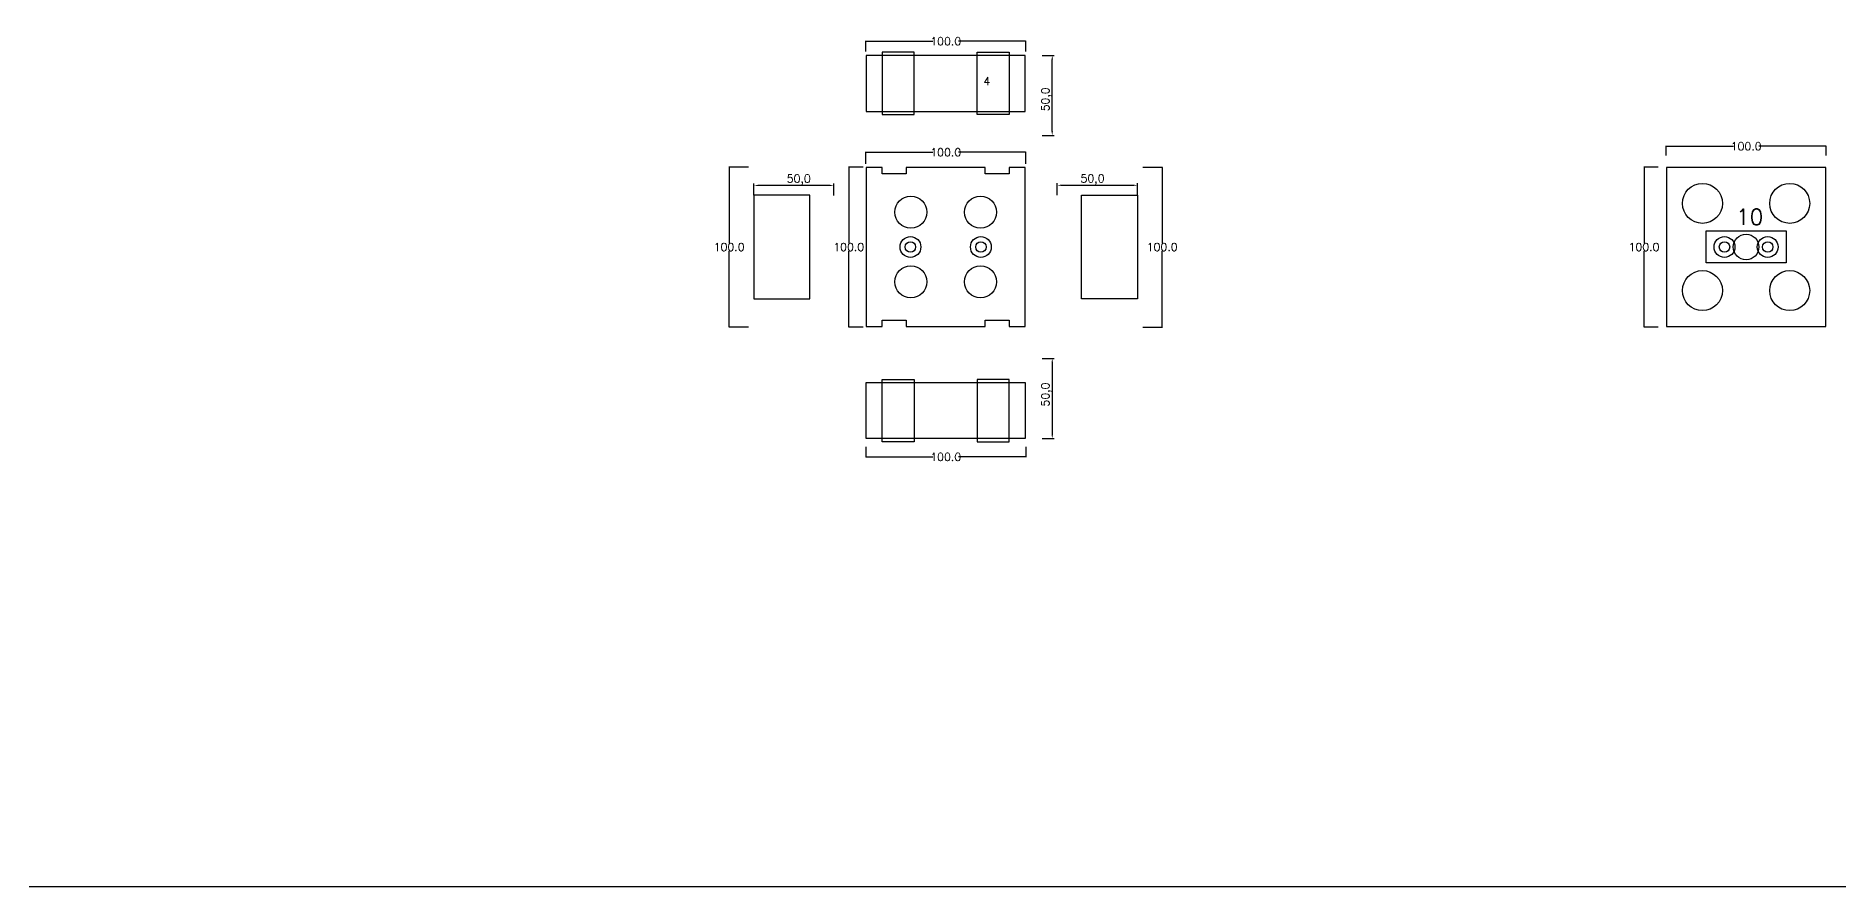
# Model space of a CAD drawing. Header units: millimetres. Extents: x -25 to 19775, y 172 to 9172.
# Drawn here: x 16657 to 17783, y 3772 to 4304 of the extents above; entities that cross this region are included whole.
import ezdxf

# ---------------------------------------------------------------- set-up
doc = ezdxf.new("R2010")
doc.units = ezdxf.units.MM
for name, color, linetype in [('TEXT', 7, 'Continuous'), ('볼트 구멍', 7, 'Continuous'), ('치구', 7, 'Continuous'), ('치수', 7, 'Continuous')]:
    doc.layers.add(name, color=color, linetype=linetype)
doc.styles.get("Standard").update_dxf_attribs({"font": 'txt.shx', "bigfont": 'whgtxt.shx'})
doc.dimstyles.new('ISO-25', dxfattribs={"dimtxt": 2.5, "dimasz": 2.5, "dimexe": 1.25, "dimexo": 0.625, "dimtad": 1, "dimtxsty": 'Standard', "dimcen": 2.5, "dimadec": 0, "dimazin": 0, "dimtfac": 1, "dimtmove": 0, "dimatfit": 3, "dimfxl": 0, "dimarcsym": 0})
doc.dimstyles.get("Standard").update_dxf_attribs({"dimtxt": 7, "dimasz": 0.18, "dimexe": 0.18, "dimexo": 0.0625, "dimgap": 0.09, "dimtad": 0, "dimtih": 1, "dimtoh": 1, "dimdec": 1, "dimzin": 0, "dimdsep": 46, "dimtxsty": 'Standard', "dimcen": 0.09, "dimadec": 0, "dimazin": 0, "dimtfac": 1, "dimtdec": 1, "dimtofl": 0, "dimtmove": 0, "dimatfit": 3, "dimfxl": 0, "dimtolj": 1, "dimtzin": 0, "dimarcsym": 0})

# ---------------------------------------------------------------- blocks, each defined once
blk = doc.blocks.new('*D636')
at = {"layer": 'Defpoints', "color": 0}
for p in [(17285.1, 4102.1), (17285.1, 4052.1), (17292, 4052.1)]:
    blk.add_point(p, dxfattribs=at)
at = {"layer": '치수', "color": 0, "lineweight": -2}
for p, q in [((17285.8, 4102.1), (17293.3, 4102.1)), ((17292, 4099.6), (17292, 4054.6)), ((17285.8, 4052.1), (17293.3, 4052.1))]:
    blk.add_line(p, q, dxfattribs=at)
at = {"layer": '치수', "color": 0}
for points in [[(17291.6, 4099.6), (17292.5, 4099.6), (17292, 4102.1)], [(17291.6, 4054.6), (17292.5, 4054.6), (17292, 4052.1)]]:
    blk.add_solid(points, dxfattribs=at)
at = {"layer": '치수', "color": 0, "insert": (17288.5, 4079.6), "char_height": 5, "attachment_point": 5, "rotation": 90}
blk.add_mtext('50,0', dxfattribs=at)
blk = doc.blocks.new('*D637')
at = {"layer": 'Defpoints', "color": 0}
for p in [(17175.5, 4047), (17275.5, 4047), (17275.5, 4040.6)]:
    blk.add_point(p, dxfattribs=at)
at = {"layer": '치수', "color": 0, "lineweight": -2}
for p, q in [((17175.5, 4046.9), (17175.5, 4040.4)), ((17275.5, 4046.9), (17275.5, 4040.4)), ((17175.6, 4040.6), (17217.5, 4040.6)), ((17275.3, 4040.6), (17233.5, 4040.6))]:
    blk.add_line(p, q, dxfattribs=at)
at = {"layer": '치수', "color": 0}
for points in [[(17175.6, 4040.6), (17175.6, 4040.5), (17175.5, 4040.6)], [(17275.3, 4040.6), (17275.3, 4040.5), (17275.5, 4040.6)]]:
    blk.add_solid(points, dxfattribs=at)
at = {"layer": '치수', "color": 0, "insert": (17225.5, 4040.6), "char_height": 5, "attachment_point": 5}
blk.add_mtext('\\A1;100.0', dxfattribs=at)
blk = doc.blocks.new('*D638')
at = {"layer": 'Defpoints', "color": 0}
for p in [(17775.5, 4234.8), (17675.5, 4228.9), (17775.5, 4228.9)]:
    blk.add_point(p, dxfattribs=at)
at = {"layer": '치수', "color": 0, "lineweight": -2}
for p, q in [((17675.5, 4229), (17675.5, 4235)), ((17675.6, 4234.8), (17717.5, 4234.8)), ((17775.3, 4234.8), (17733.5, 4234.8)), ((17775.5, 4229), (17775.5, 4235))]:
    blk.add_line(p, q, dxfattribs=at)
at = {"layer": '치수', "color": 0}
for points in [[(17675.6, 4234.8), (17675.6, 4234.8), (17675.5, 4234.8)], [(17775.3, 4234.8), (17775.3, 4234.8), (17775.5, 4234.8)]]:
    blk.add_solid(points, dxfattribs=at)
at = {"layer": '치수', "color": 0, "insert": (17725.5, 4234.8), "char_height": 5, "attachment_point": 5}
blk.add_mtext('\\A1;100.0', dxfattribs=at)
blk = doc.blocks.new('*D639')
at = {"layer": 'Defpoints', "color": 0}
for p in [(17174, 4221.8), (17164.9, 4121.8), (17174, 4121.8)]:
    blk.add_point(p, dxfattribs=at)
at = {"layer": '치수', "color": 0, "lineweight": -2}
for p, q in [((17173.9, 4221.8), (17164.8, 4221.8)), ((17164.9, 4221.6), (17164.9, 4174.4)), ((17164.9, 4122), (17164.9, 4169.2)), ((17173.9, 4121.8), (17164.8, 4121.8))]:
    blk.add_line(p, q, dxfattribs=at)
at = {"layer": '치수', "color": 0}
for points in [[(17164.9, 4221.6), (17165, 4221.6), (17164.9, 4221.8)], [(17164.9, 4122), (17165, 4122), (17164.9, 4121.8)]]:
    blk.add_solid(points, dxfattribs=at)
at = {"layer": '치수', "color": 0, "insert": (17164.9, 4171.8), "char_height": 5, "attachment_point": 5}
blk.add_mtext('\\A1;100.0', dxfattribs=at)
blk = doc.blocks.new('*D640')
at = {"layer": 'Defpoints', "color": 0}
for p in [(17348.6, 4221.8), (17348.6, 4121.8), (17360.7, 4121.8)]:
    blk.add_point(p, dxfattribs=at)
at = {"layer": '치수', "color": 0, "lineweight": -2}
for p, q in [((17348.7, 4221.8), (17360.9, 4221.8)), ((17360.7, 4221.6), (17360.7, 4174.4)), ((17360.7, 4122), (17360.7, 4169.2)), ((17348.7, 4121.8), (17360.9, 4121.8))]:
    blk.add_line(p, q, dxfattribs=at)
at = {"layer": '치수', "color": 0}
for points in [[(17360.6, 4221.6), (17360.7, 4221.6), (17360.7, 4221.8)], [(17360.6, 4122), (17360.7, 4122), (17360.7, 4121.8)]]:
    blk.add_solid(points, dxfattribs=at)
at = {"layer": '치수', "color": 0, "insert": (17360.7, 4171.8), "char_height": 5, "attachment_point": 5}
blk.add_mtext('\\A1;100.0', dxfattribs=at)
blk = doc.blocks.new('*D641')
at = {"layer": 'Defpoints', "color": 0}
for p in [(17175.5, 4294), (17275.5, 4300.4), (17275.5, 4294)]:
    blk.add_point(p, dxfattribs=at)
at = {"layer": '치수', "color": 0, "lineweight": -2}
for p, q in [((17175.5, 4294.1), (17175.5, 4300.6)), ((17175.6, 4300.4), (17217.5, 4300.4)), ((17275.3, 4300.4), (17233.5, 4300.4)), ((17275.5, 4294.1), (17275.5, 4300.6))]:
    blk.add_line(p, q, dxfattribs=at)
at = {"layer": '치수', "color": 0}
for points in [[(17175.6, 4300.4), (17175.6, 4300.4), (17175.5, 4300.4)], [(17275.3, 4300.4), (17275.3, 4300.4), (17275.5, 4300.4)]]:
    blk.add_solid(points, dxfattribs=at)
at = {"layer": '치수', "color": 0, "insert": (17225.5, 4300.4), "char_height": 5, "attachment_point": 5}
blk.add_mtext('\\A1;100.0', dxfattribs=at)
blk = doc.blocks.new('*D642')
at = {"layer": 'Defpoints', "color": 0}
for p in [(17175.5, 4223.6), (17275.5, 4231), (17275.5, 4223.6)]:
    blk.add_point(p, dxfattribs=at)
at = {"layer": '치수', "color": 0, "lineweight": -2}
for p, q in [((17175.5, 4223.7), (17175.5, 4231.2)), ((17175.6, 4231), (17217.5, 4231)), ((17275.3, 4231), (17233.5, 4231)), ((17275.5, 4223.7), (17275.5, 4231.2))]:
    blk.add_line(p, q, dxfattribs=at)
at = {"layer": '치수', "color": 0}
for points in [[(17175.6, 4231.1), (17175.6, 4231), (17175.5, 4231)], [(17275.3, 4231.1), (17275.3, 4231), (17275.5, 4231)]]:
    blk.add_solid(points, dxfattribs=at)
at = {"layer": '치수', "color": 0, "insert": (17225.5, 4231), "char_height": 5, "attachment_point": 5}
blk.add_mtext('\\A1;100.0', dxfattribs=at)
blk = doc.blocks.new('*D643')
at = {"layer": 'Defpoints', "color": 0}
for p in [(17295.2, 4203.6), (17345.2, 4210.4), (17345.2, 4203.6)]:
    blk.add_point(p, dxfattribs=at)
at = {"layer": '치수', "color": 0, "lineweight": -2}
for p, q in [((17295.2, 4204.2), (17295.2, 4211.7)), ((17297.7, 4210.4), (17342.7, 4210.4)), ((17345.2, 4204.2), (17345.2, 4211.7))]:
    blk.add_line(p, q, dxfattribs=at)
at = {"layer": '치수', "color": 0}
for points in [[(17297.7, 4210.8), (17297.7, 4210), (17295.2, 4210.4)], [(17342.7, 4210.8), (17342.7, 4210), (17345.2, 4210.4)]]:
    blk.add_solid(points, dxfattribs=at)
at = {"layer": '치수', "color": 0, "insert": (17317.2, 4213.9), "char_height": 5, "attachment_point": 5}
blk.add_mtext('50,0', dxfattribs=at)
blk = doc.blocks.new('*D644')
at = {"layer": 'Defpoints', "color": 0}
for p in [(17285.1, 4291.6), (17292, 4291.6), (17285.1, 4241.6)]:
    blk.add_point(p, dxfattribs=at)
at = {"layer": '치수', "color": 0, "lineweight": -2}
for p, q in [((17285.8, 4291.6), (17293.3, 4291.6)), ((17292, 4244.1), (17292, 4289.1)), ((17285.8, 4241.6), (17293.3, 4241.6))]:
    blk.add_line(p, q, dxfattribs=at)
at = {"layer": '치수', "color": 0}
for points in [[(17291.6, 4289.1), (17292.5, 4289.1), (17292, 4291.6)], [(17291.6, 4244.1), (17292.5, 4244.1), (17292, 4241.6)]]:
    blk.add_solid(points, dxfattribs=at)
at = {"layer": '치수', "color": 0, "insert": (17288.5, 4264.1), "char_height": 5, "attachment_point": 5, "rotation": 90}
blk.add_mtext('50,0', dxfattribs=at)
blk = doc.blocks.new('*D645')
at = {"layer": 'Defpoints', "color": 0}
for p in [(17102.3, 4221.8), (17090.2, 4121.8), (17102.3, 4121.8)]:
    blk.add_point(p, dxfattribs=at)
at = {"layer": '치수', "color": 0, "lineweight": -2}
for p, q in [((17102.3, 4221.8), (17090.1, 4221.8)), ((17090.2, 4221.6), (17090.2, 4174.4)), ((17090.2, 4122), (17090.2, 4169.2)), ((17102.3, 4121.8), (17090.1, 4121.8))]:
    blk.add_line(p, q, dxfattribs=at)
at = {"layer": '치수', "color": 0}
for points in [[(17090.2, 4221.6), (17090.3, 4221.6), (17090.2, 4221.8)], [(17090.2, 4122), (17090.3, 4122), (17090.2, 4121.8)]]:
    blk.add_solid(points, dxfattribs=at)
at = {"layer": '치수', "color": 0, "insert": (17090.2, 4171.8), "char_height": 5, "attachment_point": 5}
blk.add_mtext('\\A1;100.0', dxfattribs=at)
blk = doc.blocks.new('*D646')
at = {"layer": 'Defpoints', "color": 0}
for p in [(17105.7, 4210.3), (17105.7, 4203.6), (17155.7, 4203.5)]:
    blk.add_point(p, dxfattribs=at)
at = {"layer": '치수', "color": 0, "lineweight": -2}
for p, q in [((17105.7, 4204.2), (17105.7, 4211.6)), ((17153.2, 4210.3), (17108.2, 4210.3)), ((17155.7, 4204.1), (17155.7, 4211.6))]:
    blk.add_line(p, q, dxfattribs=at)
at = {"layer": '치수', "color": 0}
for points in [[(17108.2, 4210.7), (17108.2, 4209.9), (17105.7, 4210.3)], [(17153.2, 4210.7), (17153.2, 4209.9), (17155.7, 4210.3)]]:
    blk.add_solid(points, dxfattribs=at)
at = {"layer": '치수', "color": 0, "insert": (17133.7, 4213.8), "char_height": 5, "attachment_point": 5}
blk.add_mtext('50,0', dxfattribs=at)
blk = doc.blocks.new('*D647')
at = {"layer": 'Defpoints', "color": 0}
for p in [(17670.6, 4221.8), (17661.7, 4121.8), (17670.6, 4121.8)]:
    blk.add_point(p, dxfattribs=at)
at = {"layer": '치수', "color": 0, "lineweight": -2}
for p, q in [((17670.5, 4221.8), (17661.5, 4221.8)), ((17661.7, 4221.6), (17661.7, 4174.4)), ((17661.7, 4122), (17661.7, 4169.2)), ((17670.5, 4121.8), (17661.5, 4121.8))]:
    blk.add_line(p, q, dxfattribs=at)
at = {"layer": '치수', "color": 0}
for points in [[(17661.6, 4221.6), (17661.7, 4221.6), (17661.7, 4221.8)], [(17661.6, 4122), (17661.7, 4122), (17661.7, 4121.8)]]:
    blk.add_solid(points, dxfattribs=at)
at = {"layer": '치수', "color": 0, "insert": (17661.7, 4171.8), "char_height": 5, "attachment_point": 5}
blk.add_mtext('\\A1;100.0', dxfattribs=at)

msp = doc.modelspace()

# ---------------------------------------------------------------- linework, layer by layer
at = {"layer": 'TEXT', "color": 6}
msp.add_line((19775.462, 3771.825), (-24.538, 3771.825), dxfattribs=at)
at = {"layer": '볼트 구멍', "color": 1}
msp.add_lwpolyline([(17700.462, 4181.825), (17750.462, 4181.825), (17750.462, 4161.825), (17700.462, 4161.825)], close=True, dxfattribs=at)
at = {"layer": '볼트 구멍', "color": 2}
for centre in [(17203.462, 4171.825), (17247.462, 4171.825)]:
    msp.add_circle(centre, 6.5, dxfattribs=at)
at = {"layer": '볼트 구멍', "color": 6}
for centre in [(17711.962, 4171.825), (17738.962, 4171.825)]:
    msp.add_circle(centre, 6.5, dxfattribs=at)
at = {"layer": '볼트 구멍', "color": 3}
for centre, radius in [((17725.462, 4171.825), 8), ((17203.462, 4171.825), 3.25), ((17247.462, 4171.825), 3.25), ((17711.962, 4171.825), 3.25), ((17738.962, 4171.825), 3.25)]:
    msp.add_circle(centre, radius, dxfattribs=at)
at = {"layer": '치구'}
for points in [[(17175.712, 4256.575), (17275.212, 4256.575), (17275.212, 4291.575), (17175.712, 4291.575)], [(17175.712, 4122.075), (17185.712, 4122.075), (17185.712, 4126.075), (17200.712, 4126.075), (17200.712, 4122.075), (17250.212, 4122.075), (17250.212, 4126.075), (17265.212, 4126.075), (17265.212, 4122.075), (17275.212, 4122.075), (17275.212, 4221.575), (17265.212, 4221.575), (17265.212, 4217.575), (17250.212, 4217.575), (17250.212, 4221.575), (17200.712, 4221.575), (17200.712, 4217.575), (17185.712, 4217.575), (17185.712, 4221.575), (17175.712, 4221.575)], [(17675.712, 4221.575), (17675.712, 4122.075), (17775.212, 4122.075), (17775.212, 4221.575)], [(17140.712, 4204.175), (17105.712, 4204.175), (17105.712, 4139.475), (17140.712, 4139.475)], [(17310.212, 4204.175), (17345.212, 4204.175), (17345.212, 4139.475), (17310.212, 4139.475)], [(17175.712, 4087.075), (17275.212, 4087.075), (17275.212, 4052.075), (17175.712, 4052.075)]]:
    msp.add_lwpolyline(points, close=True, dxfattribs=at)
at = {"layer": '치구', "color": 1}
for points in [[(17185.712, 4254.575), (17205.712, 4254.575), (17205.712, 4293.572), (17185.712, 4293.572)], [(17265.212, 4254.575), (17245.212, 4254.575), (17245.212, 4293.572), (17265.212, 4293.572)], [(17185.712, 4089.075), (17205.712, 4089.075), (17205.712, 4050.077), (17185.712, 4050.077)], [(17265.212, 4089.075), (17245.212, 4089.075), (17245.212, 4050.077), (17265.212, 4050.077)]]:
    msp.add_lwpolyline(points, close=True, dxfattribs=at)
at = {"layer": '치구', "color": 0}
for centre, radius in [((17203.712, 4193.575), 10), ((17247.212, 4193.575), 10), ((17698.212, 4199.075), 12.5), ((17752.712, 4199.075), 12.5), ((17203.712, 4150.075), 10), ((17247.212, 4150.075), 10), ((17698.212, 4144.575), 12.5), ((17752.712, 4144.575), 12.5)]:
    msp.add_circle(centre, radius, dxfattribs=at)

# ---------------------------------------------------------------- texts
at = {"layer": 'TEXT', "color": 1}
msp.add_text('4', height=5, dxfattribs=at).set_placement((17249.024, 4272.876))
at = {"layer": '볼트 구멍', "color": 1}
msp.add_text('10', height=10, dxfattribs=at).set_placement((17719.096, 4185.621))

# ---------------------------------------------------------------- dimensions: what is measured, and where the dimension line sits
at = {"layer": '치수', "color": 4}
for base, p1, p2, dimstyle, override, picture, middle in [((17275.462, 4300.397), (17175.462, 4294), (17275.462, 4294), 'Standard', {"dimtxt": 5}, '*D641', (17225.462, 4300.397)), ((17345.212, 4210.402), (17295.212, 4203.625), (17345.212, 4203.625), 'ISO-25', {"dimtxt": 5, "dimdec": 1, "dimzin": 0, "dimtdec": 1}, '*D643', (17317.212, 4210.402)), ((17275.462, 4040.564), (17175.462, 4046.961), (17275.462, 4046.961), 'Standard', {"dimtxt": 5}, '*D637', (17225.462, 4040.564))]:
    dim = msp.add_linear_dim(base=base, p1=p1, p2=p2, dimstyle=dimstyle, override=override, dxfattribs=at)
    dim.commit()
    dim.dimension.update_dxf_attribs({"geometry": picture, "text_midpoint": middle, "dimtype": 160})
for base, p1, p2, angle, picture, middle in [((17292.039, 4291.575), (17285.141, 4241.575), (17285.141, 4291.575), 90, '*D644', (17292.039, 4264.075)), ((17105.712, 4210.302), (17155.712, 4203.525), (17105.712, 4203.625), 180, '*D646', (17133.712, 4210.302)), ((17292.039, 4052.075), (17285.141, 4102.075), (17285.141, 4052.075), 270, '*D636', (17292.039, 4079.575))]:
    dim = msp.add_linear_dim(base=base, p1=p1, p2=p2, angle=angle, dimstyle='ISO-25', override={"dimtxt": 5, "dimdec": 1, "dimzin": 0, "dimtdec": 1}, dxfattribs=at)
    dim.commit()
    dim.dimension.update_dxf_attribs({"geometry": picture, "text_midpoint": middle, "dimtype": 160})
for base, p1, p2, picture, middle in [((17775.462, 4234.815), (17675.462, 4228.932), (17775.462, 4228.932), '*D638', (17725.462, 4234.815)), ((17275.462, 4231.047), (17175.462, 4223.65), (17275.462, 4223.65), '*D642', (17225.462, 4231.047))]:
    dim = msp.add_linear_dim(base=base, p1=p1, p2=p2, dimstyle='Standard', override={"dimtxt": 5}, dxfattribs=at)
    dim.commit()
    dim.dimension.update_dxf_attribs({"geometry": picture, "text_midpoint": middle})
for base, p1, p2, picture, middle in [((17090.244, 4121.825), (17102.313, 4221.825), (17102.313, 4121.825), '*D645', (17090.244, 4171.825)), ((17164.932, 4121.825), (17174.001, 4221.825), (17174.001, 4121.825), '*D639', (17164.932, 4171.825)), ((17360.679, 4121.825), (17348.61, 4221.825), (17348.61, 4121.825), '*D640', (17360.679, 4171.825)), ((17661.666, 4121.825), (17670.57, 4221.825), (17670.57, 4121.825), '*D647', (17661.666, 4171.825))]:
    dim = msp.add_linear_dim(base=base, p1=p1, p2=p2, angle=90, dimstyle='Standard', override={"dimtxt": 5}, dxfattribs=at)
    dim.commit()
    dim.dimension.update_dxf_attribs({"geometry": picture, "text_midpoint": middle})

doc.saveas('drawing.dxf')
